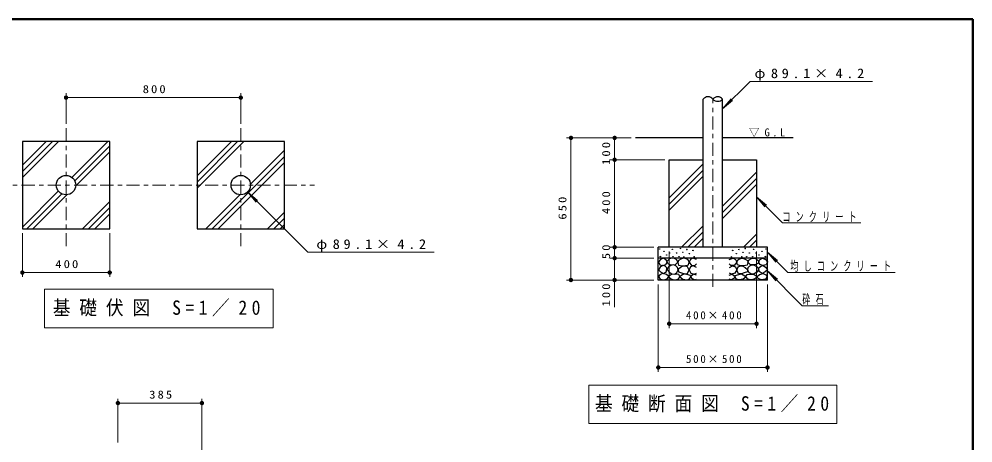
# Model space of a CAD drawing. Units: millimetres on the paper, scale 1:20. Extents: x -365 to 0, y -5 to 257.
# Drawn here: x -218.4 to 0, y 160.1 to 257 of the extents above; entities that cross this region are included whole.
import ezdxf

# ---------------------------------------------------------------- set-up
doc = ezdxf.new("R2010")
doc.units = ezdxf.units.MM
doc.linetypes.add('USER2', pattern=[6, 3, -1, 1, -1])
doc.layers.add('LY_1', color=7, linetype='Continuous', lineweight=13)
doc.styles.add('ＭＳ ゴシック', font='')
doc.styles.get('ＭＳ ゴシック').set_extended_font_data('MS Gothic')

# ---------------------------------------------------------------- blocks, each defined once
blk = doc.blocks.new('filled_dot')
at = {"color": 0, "linetype": 'Continuous', "lineweight": -2, "const_width": 1.25}
blk.add_lwpolyline([(-0.625, 0, 1), (0.625, 0, 1)], format="xyb", close=True, dxfattribs=at)

msp = doc.modelspace()

# ---------------------------------------------------------------- linework, layer by layer
at = {"layer": 'LY_1', "lineweight": 50}
for p, q in [((0, 257), (-365, 257)), ((0, 0), (0, 257))]:
    msp.add_line(p, q, dxfattribs=at)
at = {"layer": 'LY_1'}
for p, q in [((-51.004, 242.757), (-57.31, 236.45)), ((-51.004, 242.757), (-23.016, 242.757)), ((-207.643, 233.059), (-207.643, 240.045)), ((-207.643, 239.045), (-167.643, 239.045)), ((-167.643, 233.059), (-167.643, 240.045)), ((-57.31, 236.45), (-55.382, 238.749)), ((-57.31, 236.45), (-55.012, 238.379)), ((-78.252, 229.842), (-93.038, 229.842)), ((-92.038, 197.342), (-92.038, 229.842)), ((-82.038, 224.842), (-82.038, 229.842)), ((-217.643, 220.763), (-209.361, 229.045)), ((-217.643, 222.177), (-210.775, 229.045)), ((-217.643, 223.592), (-212.189, 229.045)), ((-206.283, 220.809), (-198.047, 229.045)), ((-205.646, 220.032), (-197.643, 228.035)), ((-177.643, 218.337), (-166.935, 229.045)), ((-177.643, 219.751), (-168.349, 229.045)), ((-177.643, 221.165), (-169.763, 229.045)), ((-205.425, 218.839), (-197.643, 226.621)), ((-174.207, 209.045), (-157.643, 225.609)), ((-165.424, 219.242), (-157.643, 227.023)), ((-172.793, 209.045), (-157.643, 224.195)), ((-70.538, 224.842), (-83.038, 224.842)), ((-82.038, 204.842), (-82.038, 224.842)), ((-69.538, 216.133), (-61.765, 223.906)), ((-69.538, 214.719), (-61.765, 222.492)), ((-69.538, 213.305), (-61.765, 221.077)), ((-57.31, 214.219), (-49.538, 221.991)), ((-57.31, 212.804), (-49.538, 220.577)), ((-57.31, 211.39), (-49.538, 219.163)), ((-217.643, 209.45), (-209.407, 217.685)), ((-216.633, 209.045), (-208.63, 217.048)), ((-215.219, 209.045), (-207.437, 216.827)), ((-175.621, 209.045), (-167.84, 216.826)), ((-166.068, 217.47), (-164.14, 215.172)), ((-166.068, 217.47), (-163.77, 215.542)), ((-152.308, 203.711), (-166.068, 217.47)), ((-49.538, 216.353), (-47.609, 214.055)), ((-49.538, 216.353), (-47.24, 214.425)), ((-43.631, 210.447), (-49.538, 216.353)), ((-203.905, 209.045), (-197.643, 215.307)), ((-202.491, 209.045), (-197.643, 213.893)), ((-201.077, 209.045), (-197.643, 212.479)), ((-161.479, 209.045), (-157.643, 212.881)), ((-160.065, 209.045), (-157.643, 211.467)), ((-158.65, 209.045), (-157.643, 210.053)), ((-66.687, 204.842), (-61.765, 209.764)), ((-43.631, 210.447), (-25.631, 210.447)), ((-217.643, 208.045), (-217.643, 198.045)), ((-197.643, 208.045), (-197.643, 198.045)), ((-65.273, 204.842), (-61.765, 208.349)), ((-52.545, 204.842), (-49.538, 207.849)), ((-63.859, 204.842), (-61.765, 206.935)), ((-51.131, 204.842), (-49.538, 206.435)), ((-152.308, 203.711), (-123.336, 203.711)), ((-73.038, 204.842), (-83.038, 204.842)), ((-82.038, 202.342), (-82.038, 204.842)), ((-69.538, 203.842), (-69.538, 186.342)), ((-49.716, 204.842), (-49.538, 205.021)), ((-49.538, 203.842), (-49.538, 186.342)), ((-47.038, 203.721), (-45.109, 201.422)), ((-47.038, 203.721), (-44.74, 201.792)), ((-42.381, 199.064), (-47.038, 203.721)), ((-73.038, 202.342), (-83.038, 202.342)), ((-82.038, 191.151), (-82.038, 202.342)), ((-197.643, 199.045), (-217.643, 199.045)), ((-47.038, 199.438), (-45.109, 197.14)), ((-47.038, 199.438), (-44.74, 197.51)), ((-39.063, 191.463), (-47.038, 199.438)), ((-42.381, 199.064), (-17.793, 199.064)), ((-73.038, 197.342), (-93.038, 197.342)), ((-212.543, 195.238), (-212.543, 186.438)), ((-160.243, 195.238), (-212.543, 195.238)), ((-160.243, 186.438), (-160.243, 195.238)), ((-72.038, 196.342), (-72.038, 176.342)), ((-47.038, 196.342), (-47.038, 176.342)), ((-39.063, 191.463), (-33.063, 191.463)), ((-212.543, 186.438), (-160.243, 186.438)), ((-49.538, 187.342), (-69.538, 187.342)), ((-47.038, 177.342), (-72.038, 177.342)), ((-87.938, 173.324), (-87.938, 164.524)), ((-31.138, 173.324), (-87.938, 173.324)), ((-31.138, 164.524), (-31.138, 173.324)), ((-195.769, 160.2), (-195.769, 170.2)), ((-195.769, 169.2), (-176.531, 169.2)), ((-176.531, 126.877), (-176.531, 170.2)), ((-87.938, 164.524), (-31.138, 164.524))]:
    msp.add_line(p, q, dxfattribs=at)
at = {"layer": 'LY_1', "lineweight": 25}
for p, q in [((-61.765, 204.842), (-61.765, 238.721)), ((-57.31, 204.842), (-57.31, 238.721)), ((-61.765, 229.842), (-77.252, 229.842)), ((-41.175, 229.842), (-57.31, 229.842)), ((-69.538, 204.842), (-69.538, 224.842)), ((-69.538, 224.842), (-61.765, 224.842)), ((-57.31, 224.842), (-49.538, 224.842)), ((-49.538, 224.842), (-49.538, 204.842)), ((-47.038, 204.842), (-72.038, 204.842)), ((-72.038, 197.342), (-72.038, 204.842)), ((-47.038, 197.342), (-47.038, 204.842)), ((-47.038, 202.342), (-72.038, 202.342)), ((-47.038, 197.342), (-72.038, 197.342))]:
    msp.add_line(p, q, dxfattribs=at)
at = {"layer": 'LY_1', "linetype": 'USER2'}
for p, q in [((-59.538, 195.746), (-59.538, 238.721)), ((-207.643, 232.059), (-207.643, 204.754)), ((-167.643, 232.059), (-167.643, 204.754)), ((-223.81, 219.045), (-150.784, 219.045))]:
    msp.add_line(p, q, dxfattribs=at)
at = {"layer": 'LY_1', "lineweight": 25}
for points in [[(-217.643, 209.045), (-197.643, 209.045), (-197.643, 229.045), (-217.643, 229.045)], [(-177.643, 209.045), (-157.643, 209.045), (-157.643, 229.045), (-177.643, 229.045)], [(-70.915, 202.312), (-71.549, 202.011), (-72.024, 201.536), (-71.723, 200.839), (-70.995, 200.696), (-70.298, 200.855), (-70.044, 201.441), (-70.234, 201.948)], [(-68.944, 202.317), (-69.471, 202.181), (-70.052, 201.546), (-69.823, 201.127), (-69.365, 200.89), (-68.85, 200.816), (-68.106, 200.884), (-67.539, 201.425), (-67.822, 201.925), (-68.356, 202.235)], [(-66.353, 202.327), (-66.89, 202.103), (-67.436, 201.835), (-67.553, 201.333), (-67.418, 200.77), (-66.595, 200.609), (-65.87, 200.564), (-65.145, 200.823), (-64.993, 201.432), (-65.226, 201.942), (-65.628, 202.166)], [(-52.722, 202.327), (-52.185, 202.103), (-51.639, 201.835), (-51.523, 201.333), (-51.657, 200.77), (-52.481, 200.609), (-53.206, 200.564), (-53.931, 200.823), (-54.083, 201.432), (-53.85, 201.942), (-53.447, 202.166)], [(-50.131, 202.317), (-49.604, 202.181), (-49.023, 201.546), (-49.253, 201.127), (-49.71, 200.89), (-50.226, 200.816), (-50.969, 200.884), (-51.537, 201.425), (-51.253, 201.925), (-50.72, 202.235)], [(-48.16, 202.312), (-47.527, 202.011), (-47.051, 201.536), (-47.352, 200.839), (-48.081, 200.696), (-48.778, 200.855), (-49.032, 201.441), (-48.841, 201.948)], [(-71.042, 200.664), (-71.581, 200.316), (-72.024, 199.635), (-71.517, 199.175), (-70.852, 198.858), (-70.155, 199.302), (-70.076, 200.142), (-70.484, 200.504)], [(-71.083, 198.868), (-71.652, 198.548), (-71.99, 198.126), (-71.586, 197.56), (-70.644, 197.357), (-69.928, 197.676), (-69.655, 198.181), (-70.194, 198.636)], [(-69.579, 199.1), (-68.958, 198.755), (-68.282, 198.708), (-67.769, 199.07), (-67.525, 199.668), (-67.637, 200.205), (-67.985, 200.614), (-68.451, 200.778), (-68.985, 200.722), (-69.675, 200.353), (-69.971, 199.776)], [(-66.403, 200.496), (-66.958, 200.199), (-67.485, 199.78), (-67.431, 199.226), (-66.687, 198.955), (-66.052, 198.739), (-65.403, 198.766), (-64.998, 199.631), (-65.349, 200.388), (-65.853, 200.552)], [(-66.113, 198.752), (-66.883, 198.333), (-67.126, 198.036), (-66.437, 197.549), (-65.491, 197.36), (-64.961, 197.544), (-64.612, 197.968), (-64.639, 198.387), (-65.504, 198.617)], [(-52.963, 198.752), (-52.193, 198.333), (-51.949, 198.036), (-52.639, 197.549), (-53.585, 197.36), (-54.114, 197.544), (-54.463, 197.968), (-54.436, 198.387), (-53.571, 198.617)], [(-52.672, 200.496), (-52.118, 200.199), (-51.591, 199.78), (-51.645, 199.226), (-52.388, 198.955), (-53.024, 198.739), (-53.672, 198.766), (-54.078, 199.631), (-53.726, 200.388), (-53.223, 200.552)], [(-49.496, 199.1), (-50.118, 198.755), (-50.794, 198.708), (-51.307, 199.07), (-51.551, 199.668), (-51.439, 200.205), (-51.091, 200.614), (-50.625, 200.778), (-50.091, 200.722), (-49.401, 200.353), (-49.104, 199.776)], [(-47.993, 198.868), (-47.424, 198.548), (-47.086, 198.126), (-47.489, 197.56), (-48.432, 197.357), (-49.148, 197.676), (-49.421, 198.181), (-48.882, 198.636)], [(-48.034, 200.664), (-47.495, 200.316), (-47.051, 199.635), (-47.558, 199.175), (-48.224, 198.858), (-48.921, 199.302), (-49, 200.142), (-48.592, 200.504)], [(-68.228, 198.661), (-69.012, 198.62), (-69.674, 198.147), (-69.242, 197.688), (-68.552, 197.377), (-67.987, 197.369), (-67.444, 197.593), (-67.106, 198.12), (-67.363, 198.607)], [(-50.848, 198.661), (-50.064, 198.62), (-49.402, 198.147), (-49.834, 197.688), (-50.523, 197.377), (-51.088, 197.369), (-51.632, 197.593), (-51.969, 198.12), (-51.713, 198.607)]]:
    msp.add_lwpolyline(points, close=True, dxfattribs=at)
for points in [[(-63.288, 202.007), (-64.143, 202.324), (-64.682, 202.054), (-64.999, 201.452), (-64.413, 200.692), (-63.636, 200.629), (-63.288, 201.025)], [(-55.788, 202.007), (-54.932, 202.324), (-54.394, 202.054), (-54.077, 201.452), (-54.663, 200.692), (-55.439, 200.629), (-55.788, 201.025)], [(-63.304, 200.201), (-64.064, 200.597), (-64.698, 200.343), (-64.999, 199.694), (-64.555, 198.918), (-63.795, 198.68), (-63.304, 198.886)], [(-55.772, 200.201), (-55.012, 200.597), (-54.378, 200.343), (-54.077, 199.694), (-54.52, 198.918), (-55.281, 198.68), (-55.772, 198.886)], [(-63.288, 198.474), (-63.953, 198.68), (-64.603, 198.126), (-64.428, 197.729), (-63.7, 197.365), (-63.288, 197.523)], [(-55.788, 198.474), (-55.122, 198.68), (-54.473, 198.126), (-54.647, 197.729), (-55.376, 197.365), (-55.788, 197.523)]]:
    msp.add_lwpolyline(points, dxfattribs=at)
for centre, radius in [((-207.643, 219.045), 2.228), ((-167.643, 219.045), 2.228), ((-71.708, 204.451), 0.05), ((-70.757, 203.88), 0.05), ((-69.41, 203.516), 0.05), ((-68.84, 204.34), 0.05), ((-67.863, 203.519), 0.05), ((-66.917, 204.547), 0.05), ((-66.417, 203.695), 0.05), ((-65.511, 204.317), 0.05), ((-64.903, 203.384), 0.05), ((-64.092, 204.101), 0.05), ((-54.983, 204.101), 0.05), ((-54.172, 203.384), 0.05), ((-53.564, 204.317), 0.05), ((-52.659, 203.695), 0.05), ((-52.159, 204.547), 0.05), ((-51.213, 203.519), 0.05), ((-50.236, 204.34), 0.05), ((-49.665, 203.516), 0.05), ((-48.319, 203.88), 0.05), ((-47.368, 204.451), 0.05), ((-71.549, 202.708), 0.05), ((-70.107, 203.041), 0.05), ((-68.666, 202.661), 0.05), ((-67.282, 202.668), 0.05), ((-66.174, 202.641), 0.05), ((-63.822, 202.641), 0.05), ((-55.254, 202.641), 0.05), ((-52.902, 202.641), 0.05), ((-51.794, 202.668), 0.05), ((-50.41, 202.661), 0.05), ((-48.968, 203.041), 0.05), ((-47.527, 202.708), 0.05)]:
    msp.add_circle(centre, radius, dxfattribs=at)
for centre, start, end in [((-60.652, 237.779), 40.23211, 139.76789), ((-58.424, 237.779), 40.23211, 139.76789), ((-58.424, 239.663), 220.23211, 319.76789)]:
    msp.add_arc(centre, 1.459, start, end, dxfattribs=at)

# ---------------------------------------------------------------- block references
at = {"layer": 'LY_1', "xscale": 0.4, "yscale": 0.4}
for p in [(-207.643, 239.045), (-217.643, 199.045), (-69.538, 187.342), (-72.038, 177.342), (-195.769, 169.2)]:
    msp.add_blockref('filled_dot', p, dxfattribs=at)
for p, rotation in [((-167.643, 239.045), 180), ((-92.038, 229.842), 270), ((-82.038, 229.842), 270), ((-82.038, 224.842), 90), ((-82.038, 224.842), 270), ((-82.038, 204.842), 90), ((-82.038, 204.842), 270), ((-82.038, 202.342), 90), ((-82.038, 202.342), 270), ((-197.643, 199.045), 180), ((-92.038, 197.342), 90), ((-82.038, 197.342), 90), ((-49.538, 187.342), 180), ((-47.038, 177.342), 180), ((-176.531, 169.2), 180)]:
    msp.add_blockref('filled_dot', p, dxfattribs=dict(at, rotation=rotation))

# ---------------------------------------------------------------- texts
at = {"layer": 'LY_1', "style": 'ＭＳ ゴシック'}
for s, insert, char_height, attachment_point in [('\\T1.5;\\W1.1;φ89.1×4.2', (-50.016, 242.907), 2.199, 7), ('\\T1.33;\\W1.15;800', (-187.226, 240.045), 1.833, 8), ('\\T1.5;\\W0.95;▽G.L', (-51.283, 230.009), 1.833, 7), ('\\T1.64;\\W0.6;コンクリート', (-43.631, 210.597), 2.199, 7), ('\\T1.5;\\W1.1;φ89.1×4.2', (-150.336, 203.861), 2.199, 7), ('\\T1.33;\\W1.15;400', (-207.226, 200.045), 1.833, 8), ('\\T1.64;\\W0.6;均しコンクリート', (-41.793, 199.214), 2.199, 7), ('\\T1.5;\\W0.9;基礎伏図\\~S=1／20', (-186.393, 190.838), 3.299, 5), ('\\T1.64;\\W0.6;砕石', (-39.063, 191.613), 2.199, 7), ('\\T1.32;400×400', (-59.118, 188.342), 1.833, 8), ('\\T1.32;500×500', (-59.118, 178.342), 1.833, 8), ('\\T1.33;\\W1.15;385', (-185.733, 170.2), 1.833, 8), ('\\T1.5;\\W0.9;基礎断面図\\~S=1／20', (-86.538, 168.924), 3.299, 4)]:
    msp.add_mtext(s, dxfattribs=dict(at, insert=insert, char_height=char_height, attachment_point=attachment_point))
at = {"layer": 'LY_1', "char_height": 1.833, "attachment_point": 8, "rotation": 90, "style": 'ＭＳ ゴシック'}
for s, insert in [('\\T1.33;\\W1.15;100', (-83.038, 226.514)), ('\\T1.33;\\W1.15;650', (-93.038, 214.007)), ('\\T1.33;\\W1.15;400', (-83.038, 215.259)), ('\\T1.34;\\W1.15;50', (-83.038, 204.02)), ('\\T1.33;\\W1.15;100', (-83.038, 194.151))]:
    msp.add_mtext(s, dxfattribs=dict(at, insert=insert))

doc.saveas('drawing.dxf')
